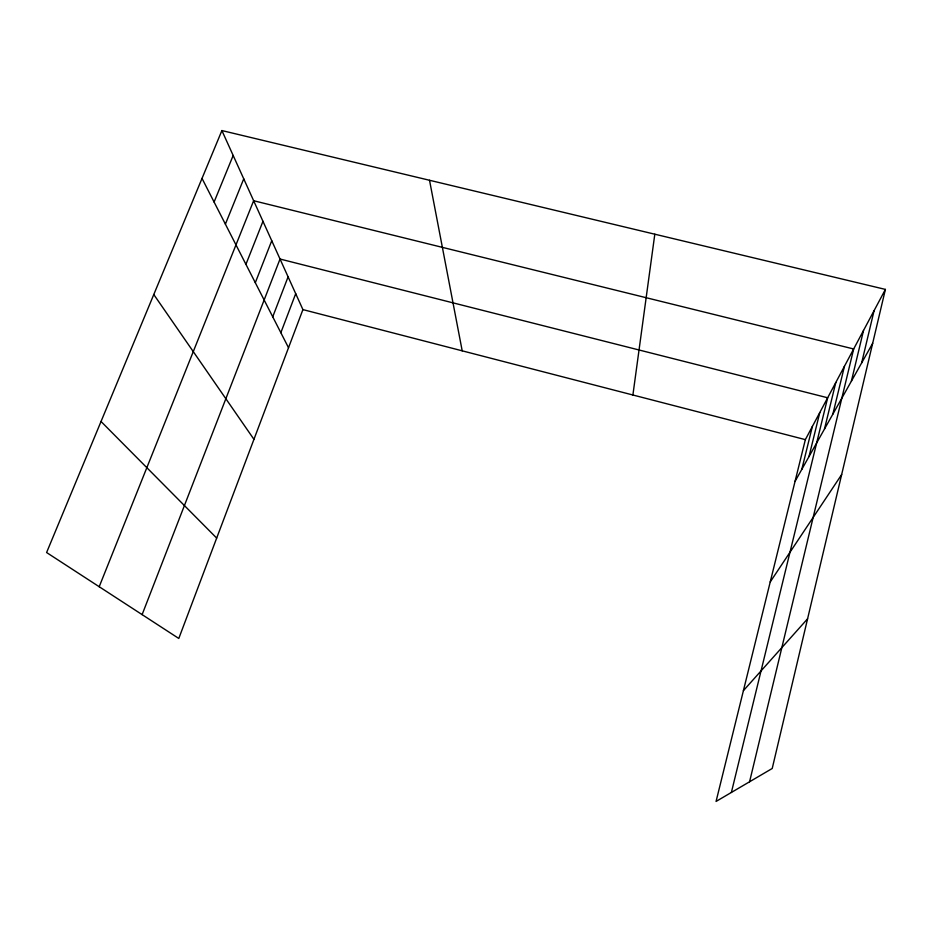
<?xml version="1.0" encoding="UTF-8"?>
<svg xmlns="http://www.w3.org/2000/svg" width="932" height="932" viewBox="0 0 932 932"><rect width="100%" height="100%" fill="white"/><g stroke="black" fill="none" stroke-linecap="round" stroke-linejoin="round"><path stroke-width="1.4" d="M632.898 395.005L654.812 234.212M885.4 289.409L772.22 768.481L716.067 801.438L805.353 439.636L885.4 289.409L221.898 130.562L46.6 552.536L178.793 638.455L302.912 309.599L221.898 130.562M861.657 362.909L874.076 310.671M749.573 781.785L853.665 348.976L253.644 200.73L99.2 586.729M851.394 381.153L863.521 330.476M832.882 414.088L844.439 366.288M731.387 792.445L827.663 397.778L280.031 259.026L142.118 614.619M824.494 429L835.783 382.516M801.811 469.355L812.354 426.495M808.999 456.587L819.776 412.573M280.847 332.701L295.712 293.662M272.738 316.81L288.093 276.839M255.31 282.699L271.748 240.724M245.931 264.362L262.964 221.327M225.393 224.146L243.741 178.828M214.092 202.034L233.175 155.481M795.043 481.401L872.667 343.314M770.228 581.952L841.666 474.551M743.41 690.647L807.59 618.801M302.912 309.599L805.353 439.636M101.04 421.497L216.678 538.09M153.78 294.524L253.947 439.345M202.023 178.408L288.524 347.729M429.524 180.272L462.202 350.828"/></g></svg>
